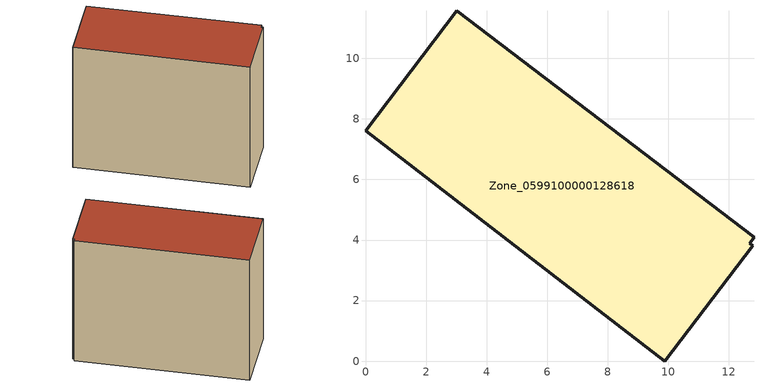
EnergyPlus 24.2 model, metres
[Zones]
Zone_0599100000128618
 floor ground (C_G): 9.88,0 0,7.61 3.02,11.57 12.83,4.08 12.7,3.9 12.8,3.82 z0
 wall outside (C_F): 0,7.61 9.88,0 12.8,3.82 12.7,3.9 12.83,4.08 3.02,11.57 0,7.61 z0:10.16
 roof outside (C_R): 12.83,4.08 3.02,11.57 0,7.61 9.88,0 12.8,3.82 12.7,3.9 z10.16
[BUILDING]
Pand.0599100000128618: North Axis=0; Terrain=City; Loads Convergence Tolerance Value=0.04; Temperature Convergence Tolerance Value=0.4; Solar Distribution=FullExterior; Maximum Number of Warmup Days=25; Minimum Number of Warmup Days=1
[Site:Location]
Rotterdam.The.Hague.AP_ZH_NLD Design_Conditions: Latitude=51.96; Longitude=4.45; Time Zone=1; Elevation=-4.5
[SITE:GROUNDTEMPERATURE:BUILDINGSURFACE]
18, 18, 18, 18, 18, 18, 18, 18, 18, 18, 18, 18
[MATERIAL] Thermal Absorptance=0.9; Solar Absorptance=0.7; Visible Absorptance=0.7
Name | Roughness | Thickness | Conductivity | Density | Specific Heat
G.TI.1946 | MediumSmooth | 0.15 | 1 | 540 | 1210
F.TI.1946 | Rough | 0.3 | 0.857143 | 1920 | 840
R.TI.1946 | MediumRough | 0.2 | 0.1 | 1500 | 1000
[CONSTRUCTION]
C_G: G.TI.1946
C_F: F.TI.1946
C_R: R.TI.1946
[ZONE]
Zone_0599100000128618: Type=1; Multiplier=1; Ceiling Height=Autocalculate; Volume=Autocalculate; Floor Area=autocalculate; Part of Total Floor Area=Yes
[ZONEINFILTRATION:DESIGNFLOWRATE]
Infil_Zone_0599100000128618: Zone or ZoneList or Space or SpaceList=Zone_0599100000128618; Schedule=AlwaysOn; Design Flow Rate Calculation Method=Flow/Area; Flow Rate per Floor Area=0.003; Constant Term Coefficient=1; Temperature Term Coefficient=0; Velocity Term Coefficient=0; Velocity Squared Term Coefficient=0
[HVACTEMPLATE:ZONE:IDEALLOADSAIRSYSTEM]
Zone_0599100000128618: Maximum Heating Supply Air Temperature=50; Minimum Cooling Supply Air Temperature=13; Maximum Heating Supply Air Humidity Ratio=0.0156; Minimum Cooling Supply Air Humidity Ratio=0.0077; Heating Limit=NoLimit; Cooling Limit=NoLimit; Dehumidification Control Type=ConstantSensibleHeatRatio; Cooling Sensible Heat Ratio=0.7; Dehumidification Setpoint=60; Humidification Control Type=None; Humidification Setpoint=30; Outdoor Air Method=None; Outdoor Air Flow Rate per Person=0.00944; Outdoor Air Flow Rate per Zone Floor Area=0; Outdoor Air Flow Rate per Zone=0; Demand Controlled Ventilation Type=None; Outdoor Air Economizer Type=NoEconomizer; Heat Recovery Type=None; Sensible Heat Recovery Effectiveness=0.7; Latent Heat Recovery Effectiveness=0.65
[ZONECONTROL:THERMOSTAT]
ThermostatControl_Zone_0599100000128618: Zone or ZoneList=Zone_0599100000128618; Control Type Schedule=DualSetpointControlType; Control 1=Thermostat_Zone_0599100000128618; Temperature Difference Between Cutout And Setpoint=0
[THERMOSTATSETPOINT:DUALSETPOINT]
Thermostat_Zone_0599100000128618: Heating Setpoint Temperature Schedule=HeatingSetpoint_Zone_0599100000128618; Cooling Setpoint Temperature Schedule=CoolingSetpoint_Zone_0599100000128618
[SCHEDULE:COMPACT]
HeatingSetpoint_Zone_0599100000128618: Through: 12/31, For: AllDays, Until: 24:00, 21
CoolingSetpoint_Zone_0599100000128618: Through: 12/31, For: AllDays, Until: 24:00, 24
DualSetpointControlType: Through: 12/31, For: AllDays, Until: 24:00, 4
AlwaysOn: Through: 12/31, For: AllDays, Until: 24:00, 1
